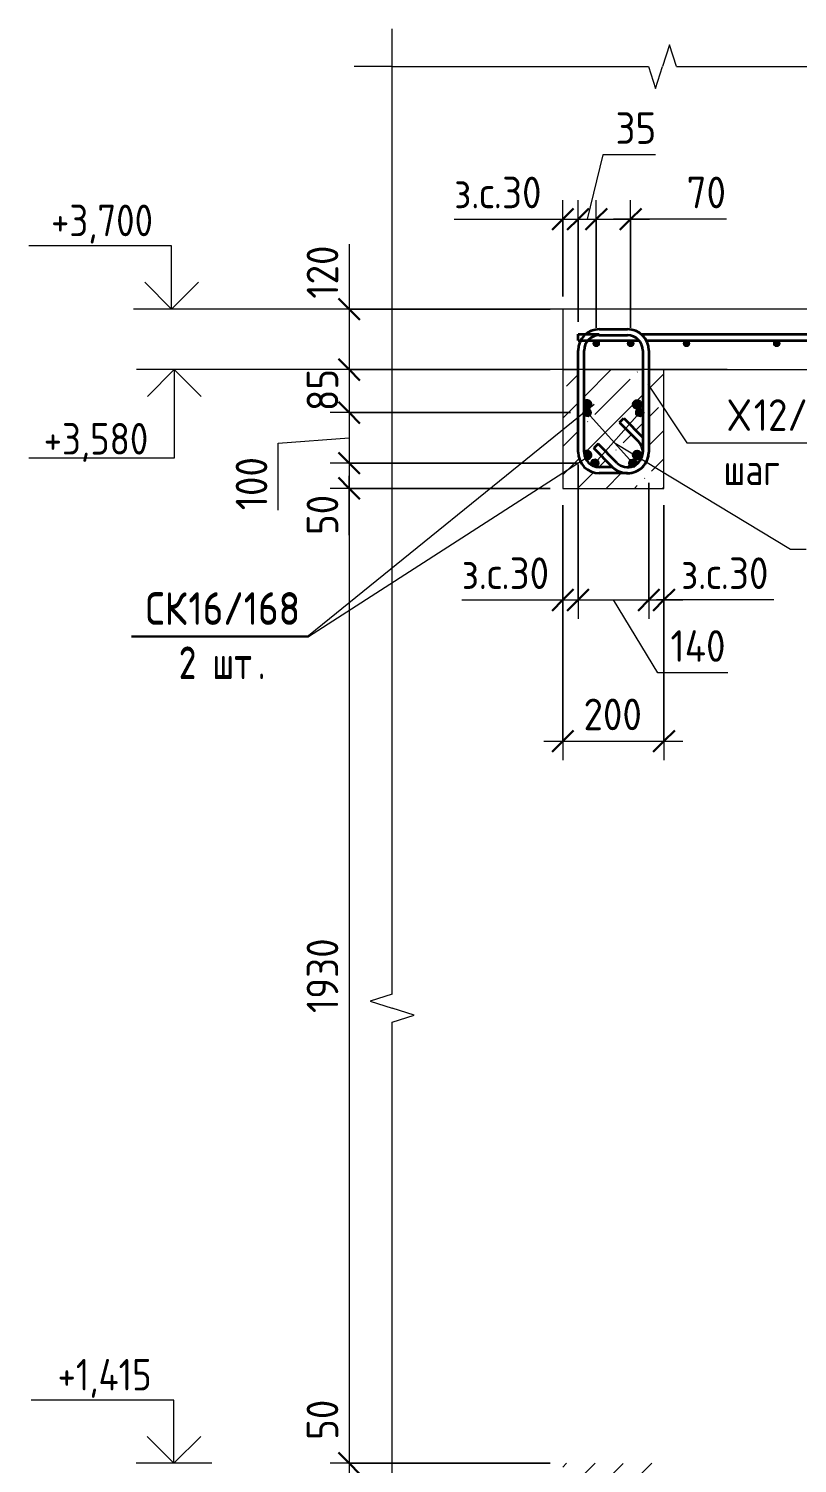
# Model space of a CAD drawing. Header units: millimetres. Extents: x -420 to 46222, y -4716 to 36443.
# Drawn here: x 38737 to 40258, y 1415 to 4255 of the extents above; entities that cross this region are included whole.
import ezdxf

# ---------------------------------------------------------------- set-up
doc = ezdxf.new("R2010")
doc.units = ezdxf.units.MM
for name, color, linetype, lineweight in [('AA_Dim', 7, 'Continuous', 9), ('AA_Dim-25', 7, 'Continuous', 9), ('AA_Linii', 7, 'Continuous', 9), ('AA_Oformlenie', 7, 'Continuous', 9), ('AA_Vinoska', 7, 'Continuous', 9), ('AA_Visotnaya otmetka', 7, 'Continuous', 9), ('AF_Perekritie_Опалубка', 253, 'Continuous', 20), ('AF_Stena', 7, 'Continuous', 20), ('AF_Stena_Опалубка', 253, 'Continuous', 20), ('KR_Armatura', 7, 'Continuous', 20), ('KR_Armatura_Tonkie', 7, 'Continuous', 20)]:
    doc.layers.add(name, color=color, linetype=linetype, lineweight=lineweight)
doc.styles.add('ISOCPEUR_6', font='isocpeur.ttf', dxfattribs={"width": 0.9, "height": 62.5})
doc.styles.add('ISOCPEUR_7', font='isocpeur.ttf', dxfattribs={"width": 0.85, "height": 62.5})
doc.styles.add('ISOCPEUR_8', font='isocpeur.ttf', dxfattribs={"width": 0.8, "height": 62.5})
doc.dimstyles.new('00_Точн_3_знака__прозр__2', dxfattribs={"dimscale": 304.8, "dimtxt": 62.248823, "dimasz": 0.139436, "dimexe": 0.123031, "dimexo": 0.082021, "dimgap": 0.008202, "dimtad": 1, "dimdec": 3, "dimrnd": 0.001, "dimdsep": 46, "dimtxsty": 'ISOCPEUR_6', "dimblk1": 'OBLIQUE', "dimblk2": 'OBLIQUE', "dimsah": 1, "dimcen": 0.09, "dimdle": 0.123031, "dimazin": 0, "dimtfac": 1, "dimtdec": 4, "dimtix": 1, "dimtmove": 1, "dimatfit": 3, "dimfxl": 1, "dimtvp": 1, "dimtolj": 1, "dimtzin": 0, "dimlwd": 18, "dimlwe": 18, "dimarcsym": 2})
doc.dimstyles.new('00_Точн_3_знака__прозр__3', dxfattribs={"dimscale": 304.8, "dimtxt": 62.248823, "dimasz": 0.139436, "dimexe": 0.123031, "dimexo": 0.082021, "dimgap": 0.008202, "dimtad": 1, "dimdec": 3, "dimrnd": 0.001, "dimdsep": 46, "dimtxsty": 'ISOCPEUR_6', "dimblk1": 'OBLIQUE', "dimblk2": 'OBLIQUE', "dimsah": 1, "dimcen": 0.09, "dimdle": 0.123031, "dimazin": 0, "dimtfac": 1, "dimtdec": 4, "dimtix": 1, "dimtmove": 0, "dimatfit": 3, "dimfxl": 1, "dimtvp": 1, "dimtolj": 1, "dimtzin": 0, "dimlwd": 18, "dimlwe": 18, "dimarcsym": 2})
doc.dimstyles.new('05_Округл_5мм__прозр__2', dxfattribs={"dimscale": 304.8, "dimtxt": 62.248823, "dimasz": 0.139436, "dimexe": 0.123031, "dimexo": 0.082021, "dimgap": 0.008202, "dimtad": 1, "dimdec": 0, "dimrnd": 5, "dimdsep": 46, "dimtxsty": 'ISOCPEUR_6', "dimblk1": 'OBLIQUE', "dimblk2": 'OBLIQUE', "dimsah": 1, "dimcen": 0.09, "dimdle": 0.123031, "dimazin": 0, "dimtfac": 1, "dimtdec": 4, "dimtix": 1, "dimtmove": 1, "dimatfit": 3, "dimfxl": 1, "dimtvp": 1, "dimtolj": 1, "dimtzin": 0, "dimlwd": 18, "dimlwe": 18, "dimarcsym": 2})

# ---------------------------------------------------------------- blocks, each defined once
blk = doc.blocks.new('011_Прямоугольник обрыва _ЭлУзла_ - 011_Прямоугольник обрыва _ЭлУзла_-4189075-2-2 Армирование')
at = {"layer": 'AA_Oformlenie'}
for p, q in [((1523.1, 2343.8), (1523.1, 4180)), ((1523.1, 4180), (2030, 4180)), ((2085.7, 4180), (3098.9, 4180)), ((1523.1, -1384.8), (1523.1, 2288.2))]:
    blk.add_line(p, q, dxfattribs=at)
blk = doc.blocks.new('DIMBLOCK86-2-2 Армирование')
at = {"layer": 'AA_Dim-25', "lineweight": 18}
for p, q in [((39371.3, 3828.4), (39371.3, 3695.6)), ((39371.3, 3737.5), (39371.3, 3580)), ((39769, 3700), (39333.8, 3700)), ((39371.3, 3700), (39769, 3700)), ((39371.3, 3695.6), (39371.3, 3640)), ((39769, 3580), (39333.8, 3580)), ((39371.3, 3580), (39769, 3580))]:
    blk.add_line(p, q, dxfattribs=at)
at = {"layer": 'AA_Dim-25', "lineweight": 30}
for p, q in [((39371.3, 3700), (39350.1, 3721.2)), ((39371.3, 3700), (39392.6, 3678.7)), ((39371.3, 3580), (39350.1, 3601.2)), ((39371.3, 3580), (39392.6, 3558.7))]:
    blk.add_line(p, q, dxfattribs=at)
at = {"layer": 'AA_Dim-25', "color": 0, "lineweight": 18, "insert": (39287.2, 3720.6), "char_height": 62.5, "width": 129.286, "attachment_point": 1, "rotation": 90, "line_spacing_factor": 1.149209, "style": 'ISOCPEUR_6'}
blk.add_mtext('120', dxfattribs=at)
blk = doc.blocks.new('_Oblique')
at = {"color": 0, "linetype": 'ByBlock', "lineweight": -2}
blk.add_line((-0.5, -0.5), (0.5, 0.5), dxfattribs=at)
blk = doc.blocks.new('DIMBLOCK87-2-2 Армирование')
at = {"layer": 'AA_Dim-25', "lineweight": 18}
for p, q in [((39769, 3580), (39333.8, 3580)), ((39371.3, 3580), (39371.3, 3495)), ((39371.3, 3580), (39769, 3580)), ((39809, 3495), (39333.8, 3495)), ((39371.3, 3495), (39809, 3495))]:
    blk.add_line(p, q, dxfattribs=at)
at = {"layer": 'AA_Dim-25', "lineweight": 30}
for p, q in [((39371.3, 3580), (39350.1, 3601.2)), ((39371.3, 3580), (39392.6, 3558.7)), ((39371.3, 3495), (39350.1, 3516.2)), ((39371.3, 3495), (39392.6, 3473.7))]:
    blk.add_line(p, q, dxfattribs=at)
at = {"layer": 'AA_Dim-25', "color": 0, "lineweight": 18, "insert": (39287.2, 3498), "char_height": 62.5, "width": 94.81, "attachment_point": 1, "rotation": 90, "line_spacing_factor": 1.149209, "style": 'ISOCPEUR_6'}
blk.add_mtext('85', dxfattribs=at)
blk = doc.blocks.new('DIMBLOCK88-2-2 Армирование')
at = {"layer": 'AA_Dim-25', "lineweight": 18}
for p, q in [((39809, 3495), (39333.8, 3495)), ((39371.3, 3495), (39371.3, 3395)), ((39371.3, 3495), (39809, 3495)), ((39231, 3434.4), (39371.3, 3445)), ((39231, 3301.7), (39231, 3434.4)), ((39824, 3395), (39333.8, 3395)), ((39371.3, 3395), (39824, 3395))]:
    blk.add_line(p, q, dxfattribs=at)
at = {"layer": 'AA_Dim-25', "lineweight": 30}
for p, q in [((39371.3, 3495), (39350.1, 3516.2)), ((39371.3, 3495), (39392.6, 3473.7)), ((39371.3, 3395), (39350.1, 3416.2)), ((39371.3, 3395), (39392.6, 3373.7))]:
    blk.add_line(p, q, dxfattribs=at)
at = {"layer": 'AA_Dim-25', "color": 0, "lineweight": 18, "insert": (39146.8, 3301.7), "char_height": 62.5, "width": 129.286, "attachment_point": 1, "rotation": 90, "line_spacing_factor": 1.149209, "style": 'ISOCPEUR_6'}
blk.add_mtext('100', dxfattribs=at)
blk = doc.blocks.new('DIMBLOCK89-2-2 Армирование')
at = {"layer": 'AA_Dim-25', "lineweight": 30}
for p, q in [((39371.3, 3395), (39350.1, 3416.2)), ((39371.3, 3395), (39392.6, 3373.7)), ((39371.3, 3345), (39350.1, 3366.2)), ((39371.3, 3345), (39392.6, 3323.7))]:
    blk.add_line(p, q, dxfattribs=at)
at = {"layer": 'AA_Dim-25', "lineweight": 18}
for p, q in [((39824, 3395), (39333.8, 3395)), ((39371.3, 3395), (39371.3, 3345)), ((39371.3, 3395), (39824, 3395)), ((39371.3, 3356.7), (39371.3, 3370)), ((39371.3, 3252.7), (39371.3, 3356.7)), ((39769, 3345), (39333.8, 3345)), ((39371.3, 3345), (39769, 3345))]:
    blk.add_line(p, q, dxfattribs=at)
at = {"layer": 'AA_Dim-25', "color": 0, "lineweight": 18, "insert": (39287.2, 3252.7), "char_height": 62.5, "width": 94.81, "attachment_point": 1, "rotation": 90, "line_spacing_factor": 1.149209, "style": 'ISOCPEUR_6'}
blk.add_mtext('50', dxfattribs=at)
blk = doc.blocks.new('DIMBLOCK90-2-2 Армирование')
at = {"layer": 'AA_Dim-25', "lineweight": 30}
for p, q in [((39371.3, 3345), (39350.1, 3366.2)), ((39371.3, 3345), (39392.6, 3323.7)), ((39371.3, 1415), (39350.1, 1436.2)), ((39371.3, 1415), (39392.6, 1393.7))]:
    blk.add_line(p, q, dxfattribs=at)
at = {"layer": 'AA_Dim-25', "lineweight": 18}
for p, q in [((39769, 3345), (39333.8, 3345)), ((39371.3, 3345), (39371.3, 1415)), ((39371.3, 3345), (39769, 3345)), ((39769, 1415), (39333.8, 1415)), ((39371.3, 1415), (39769, 1415))]:
    blk.add_line(p, q, dxfattribs=at)
at = {"layer": 'AA_Dim-25', "color": 0, "lineweight": 18, "insert": (39287.2, 2306.4), "char_height": 62.5, "width": 176.691, "attachment_point": 1, "rotation": 90, "line_spacing_factor": 1.149209, "style": 'ISOCPEUR_6'}
blk.add_mtext('1930', dxfattribs=at)
blk = doc.blocks.new('DIMBLOCK91-2-2 Армирование')
at = {"layer": 'AA_Dim-25', "lineweight": 18}
for p, q in [((39371.3, 1540.4), (39371.3, 1436.4)), ((39371.3, 1436.4), (39371.3, 1390)), ((39769, 1415), (39333.8, 1415)), ((39371.3, 1415), (39371.3, 1365)), ((39371.3, 1415), (39769, 1415)), ((39799, 1365), (39333.8, 1365)), ((39371.3, 1365), (39799, 1365))]:
    blk.add_line(p, q, dxfattribs=at)
at = {"layer": 'AA_Dim-25', "lineweight": 30}
for p, q in [((39371.3, 1415), (39350.1, 1436.2)), ((39371.3, 1415), (39392.6, 1393.7)), ((39371.3, 1365), (39350.1, 1386.2)), ((39371.3, 1365), (39392.6, 1343.7))]:
    blk.add_line(p, q, dxfattribs=at)
at = {"layer": 'AA_Dim-25', "color": 0, "lineweight": 18, "insert": (39287.2, 1461.4), "char_height": 62.5, "width": 94.81, "attachment_point": 1, "rotation": 90, "line_spacing_factor": 1.149209, "style": 'ISOCPEUR_6'}
blk.add_mtext('50', dxfattribs=at)
blk = doc.blocks.new('Высотные отметки - Стрелка вверх-400292-2-2 Армирование')
at = {"layer": 'AA_Vinoska'}
for p, q in [((1096.9, -2685), (814.4, -2685)), ((1096.9, -2810), (1096.9, -2685)), ((1096.9, -2810), (1043.8, -2757)), ((1096.9, -2810), (1149.9, -2757)), ((1171.9, -2810), (1021.9, -2810))]:
    blk.add_line(p, q, dxfattribs=at)
blk = doc.blocks.new('Высотные отметки - Стрелка вниз высокая-400290-2-2 Армирование')
at = {"layer": 'AA_Vinoska'}
for p, q in [((1171.6, -3110), (1021.6, -3110)), ((1096.6, -3110), (1043.6, -3163)), ((1096.6, -3110), (1096.6, -3285)), ((1096.6, -3110), (1149.7, -3163)), ((1096.6, -3285), (809.1, -3285))]:
    blk.add_line(p, q, dxfattribs=at)
blk = doc.blocks.new('DIMBLOCK101-2-2 Армирование')
at = {"layer": 'AA_Dim-25', "lineweight": 18}
for p, q in [((39794, 3725), (39794, 3915.4)), ((39824, 3675), (39824, 3915.4)), ((39579, 3877.9), (39787.2, 3877.9)), ((39756.5, 3877.9), (39824, 3877.9)), ((39787.2, 3877.9), (39809, 3877.9)), ((39794, 3877.9), (39794, 3725)), ((39824, 3877.9), (39824, 3675))]:
    blk.add_line(p, q, dxfattribs=at)
at = {"layer": 'AA_Dim-25', "lineweight": 30}
for p, q in [((39794, 3877.9), (39815.3, 3899.1)), ((39824, 3877.9), (39845.3, 3899.1)), ((39794, 3877.9), (39772.8, 3856.6)), ((39824, 3877.9), (39802.8, 3856.6))]:
    blk.add_line(p, q, dxfattribs=at)
at = {"layer": 'AA_Dim-25', "color": 0, "lineweight": 18, "insert": (39579, 3962), "char_height": 62.5, "width": 219.786, "attachment_point": 1, "line_spacing_factor": 1.149209, "style": 'ISOCPEUR_6'}
blk.add_mtext('з.с.30', dxfattribs=at)
blk = doc.blocks.new('DIMBLOCK102-2-2 Армирование')
at = {"layer": 'AA_Dim-25', "lineweight": 18}
for p, q in [((39873.1, 4005.4), (39842, 3877.9)), ((39977.1, 4005.4), (39873.1, 4005.4)), ((39824, 3675), (39824, 3915.4)), ((39860, 3663), (39860, 3915.4)), ((39824, 3877.9), (39860, 3877.9)), ((39824, 3877.9), (39824, 3675)), ((39860, 3877.9), (39860, 3663))]:
    blk.add_line(p, q, dxfattribs=at)
at = {"layer": 'AA_Dim-25', "lineweight": 30}
for p, q in [((39824, 3877.9), (39845.3, 3899.1)), ((39860, 3877.9), (39881.3, 3899.1)), ((39824, 3877.9), (39802.8, 3856.6)), ((39860, 3877.9), (39838.8, 3856.6))]:
    blk.add_line(p, q, dxfattribs=at)
at = {"layer": 'AA_Dim-25', "color": 0, "lineweight": 18, "insert": (39898.1, 4089.5), "char_height": 62.5, "width": 94.81, "attachment_point": 1, "line_spacing_factor": 1.149209, "style": 'ISOCPEUR_6'}
blk.add_mtext('35', dxfattribs=at)
blk = doc.blocks.new('DIMBLOCK103-2-2 Армирование')
at = {"layer": 'AA_Dim-25', "lineweight": 18}
for p, q in [((39860, 3663), (39860, 3915.4)), ((39928, 3663), (39928, 3915.4)), ((39860, 3877.9), (39965.5, 3877.9)), ((39860, 3877.9), (39860, 3663)), ((40013.7, 3877.9), (39894, 3877.9)), ((39928, 3877.9), (39928, 3663)), ((40117.7, 3877.9), (40013.7, 3877.9))]:
    blk.add_line(p, q, dxfattribs=at)
at = {"layer": 'AA_Dim-25', "lineweight": 30}
for p, q in [((39860, 3877.9), (39881.3, 3899.1)), ((39928, 3877.9), (39949.3, 3899.1)), ((39860, 3877.9), (39838.8, 3856.6)), ((39928, 3877.9), (39906.8, 3856.6))]:
    blk.add_line(p, q, dxfattribs=at)
at = {"layer": 'AA_Dim-25', "color": 0, "lineweight": 18, "insert": (40038.7, 3962), "char_height": 62.5, "width": 94.81, "attachment_point": 1, "line_spacing_factor": 1.149209, "style": 'ISOCPEUR_6'}
blk.add_mtext('70', dxfattribs=at)
blk = doc.blocks.new('042_М_Арматуры - Диам длина поз _ Комментарий-3662934-2-2 Армирование')
at = {"layer": 'AA_Vinoska'}
blk.add_line((2608.7, -2641.8), (2958.7, -2641.8), dxfattribs=at)
blk = doc.blocks.new('DIMBLOCK110-2-2 Армирование')
at = {"layer": 'AA_Dim-25', "lineweight": 18}
for p, q in [((39824, 3392), (39824, 3086.7)), ((39824, 3124.2), (39824, 3392)), ((39794, 3311.5), (39794, 3086.7)), ((39794, 3124.2), (39794, 3311.5)), ((39594, 3124.2), (39802.1, 3124.2)), ((39756.5, 3124.2), (39824, 3124.2)), ((39802.1, 3124.2), (39809, 3124.2))]:
    blk.add_line(p, q, dxfattribs=at)
at = {"layer": 'AA_Dim-25', "lineweight": 30}
for p, q in [((39794, 3124.2), (39772.8, 3102.9)), ((39794, 3124.2), (39815.3, 3145.4)), ((39824, 3124.2), (39802.8, 3102.9)), ((39824, 3124.2), (39845.3, 3145.4))]:
    blk.add_line(p, q, dxfattribs=at)
at = {"layer": 'AA_Dim-25', "color": 0, "lineweight": 18, "insert": (39594, 3208.3), "char_height": 62.5, "width": 219.786, "attachment_point": 1, "line_spacing_factor": 1.149209, "style": 'ISOCPEUR_6'}
blk.add_mtext('з.с.30', dxfattribs=at)
blk = doc.blocks.new('DIMBLOCK111-2-2 Армирование')
at = {"layer": 'AA_Dim-25', "lineweight": 18}
for p, q in [((39824, 3392), (39824, 3086.7)), ((39824, 3124.2), (39824, 3392)), ((39964, 3356), (39964, 3086.7)), ((39964, 3124.2), (39964, 3356)), ((39824, 3124.2), (39964, 3124.2)), ((39981.8, 2980.1), (39894, 3124.2)), ((40120.5, 2980.1), (39981.8, 2980.1))]:
    blk.add_line(p, q, dxfattribs=at)
at = {"layer": 'AA_Dim-25', "lineweight": 30}
for p, q in [((39824, 3124.2), (39802.8, 3102.9)), ((39824, 3124.2), (39845.3, 3145.4)), ((39964, 3124.2), (39942.8, 3102.9)), ((39964, 3124.2), (39985.3, 3145.4))]:
    blk.add_line(p, q, dxfattribs=at)
at = {"layer": 'AA_Dim-25', "color": 0, "lineweight": 18, "insert": (40006.8, 3064.2), "char_height": 62.5, "width": 136.469, "attachment_point": 1, "line_spacing_factor": 1.149209, "style": 'ISOCPEUR_6'}
blk.add_mtext('140', dxfattribs=at)
blk = doc.blocks.new('DIMBLOCK112-2-2 Армирование')
at = {"layer": 'AA_Dim-25', "lineweight": 18}
for p, q in [((39964, 3356), (39964, 3086.7)), ((39964, 3124.2), (39964, 3356)), ((39994, 3311.5), (39994, 3086.7)), ((39994, 3124.2), (39994, 3311.5)), ((39964, 3124.2), (40031.5, 3124.2)), ((40002.9, 3124.2), (39979, 3124.2)), ((40211, 3124.2), (40002.9, 3124.2))]:
    blk.add_line(p, q, dxfattribs=at)
at = {"layer": 'AA_Dim-25', "lineweight": 30}
for p, q in [((39964, 3124.2), (39942.8, 3102.9)), ((39964, 3124.2), (39985.3, 3145.4)), ((39994, 3124.2), (39972.8, 3102.9)), ((39994, 3124.2), (40015.3, 3145.4))]:
    blk.add_line(p, q, dxfattribs=at)
at = {"layer": 'AA_Dim-25', "color": 0, "lineweight": 18, "insert": (40027.9, 3208.3), "char_height": 62.5, "width": 219.786, "attachment_point": 1, "line_spacing_factor": 1.149209, "style": 'ISOCPEUR_6'}
blk.add_mtext('з.с.30', dxfattribs=at)
blk = doc.blocks.new('DIMBLOCK113-2-2 Армирование')
at = {"layer": 'AA_Dim-25', "lineweight": 18}
for p, q in [((39994, 3243.7), (39994, 2807.1)), ((39994, 2844.6), (39994, 3243.7)), ((39794, 3230.6), (39794, 2807.1)), ((39794, 2844.6), (39794, 3230.6)), ((39756.5, 2844.6), (40031.5, 2844.6))]:
    blk.add_line(p, q, dxfattribs=at)
at = {"layer": 'AA_Dim-25', "lineweight": 30}
for p, q in [((39794, 2844.6), (39772.8, 2823.4)), ((39794, 2844.6), (39815.3, 2865.9)), ((39994, 2844.6), (39972.8, 2823.4)), ((39994, 2844.6), (40015.3, 2865.9))]:
    blk.add_line(p, q, dxfattribs=at)
at = {"layer": 'AA_Dim-25', "color": 0, "lineweight": 18, "insert": (39834.8, 2928.8), "char_height": 62.5, "width": 142.215, "attachment_point": 1, "line_spacing_factor": 1.149209, "style": 'ISOCPEUR_6'}
blk.add_mtext('200', dxfattribs=at)

msp = doc.modelspace()

# ---------------------------------------------------------------- hatches: boundary and pattern name
at = {"layer": 'AF_Stena', "lineweight": 9}
h = msp.add_hatch(dxfattribs=at)
h.set_pattern_fill('FP_13', color=256, style=0, pattern_type=2)
h.set_pattern_definition([(45, (42073.945, 825), (-56.1266, 56.1266), []), (45, (42130.07, 825), (-56.1266, 56.1266), [99.219, -19.844, 0.8382, -19.006])])
h.paths.add_polyline_path([(39794.0101, -2810), (39994.0101, -2810), (39994.0101, 1415), (39794.0101, 1415), (39794.0101, -2763.0341)])
h.paths.add_polyline_path([(39901.0101, 3345), (39994.0101, 3345), (39994.0101, 3580), (39964.0101, 3580), (39964.0101, 3417), (39962.5789, 3406.1296), (39958.2195, 3395.7868), (39950.9878, 3386.7485), (39943.0101, 3380.6269), (39932.8805, 3376.4311), (39922.0101, 3375), (39866.0101, 3375), (39855.1397, 3376.4311), (39844.7969, 3380.7905), (39836.3116, 3387.3015), (39829.637, 3396), (39825.4412, 3406.1296), (39824.0101, 3417), (39824.0101, 3580), (39794.0101, 3580), (39794.0101, 3345), (39900.7969, 3345)])
h.paths.add_polyline_path([(39922.0101, 3387), (39929.7746, 3388.0222), (39937.0101, 3391.0192), (39943.3869, 3396), (39947.9908, 3402), (39950.9878, 3409.2354), (39952.0101, 3417), (39950.9878, 3424.7645), (39947.9908, 3432), (39943.0101, 3438.4264), (39906.0577, 3475.3787), (39914.543, 3483.864), (39952.0101, 3446.6984), (39952.0101, 3580), (39836.0101, 3580), (39836.0101, 3417), (39837.0323, 3409.2354), (39840.0293, 3402), (39845.0101, 3395.6232), (39851.0101, 3391.0192), (39858.2455, 3388.0222), (39866.0101, 3387), (39892.7045, 3387), (39892.3116, 3387.3015), (39855.146, 3424.467), (39863.6313, 3432.9523), (39901.0101, 3395.6232), (39907.0101, 3391.0192), (39914.2455, 3388.0222)])
at = {"layer": 'KR_Armatura'}
h = msp.add_hatch(color=256, dxfattribs=at)
edge = h.paths.add_edge_path()
edge.add_arc((39860.0101, 3632), 6, 0, 360)
for points in [[(39857.0101, 3626.8038), (39863.0101, 3626.8038), (39866.0101, 3632), (39863.0101, 3637.1961), (39857.0101, 3637.1961), (39854.0101, 3632)], [(39925.0425, 3626.8038), (39931.0425, 3626.8038), (39934.0425, 3632), (39931.0425, 3637.1961), (39925.0425, 3637.1961), (39922.0425, 3632)], [(40035.5101, 3626.8038), (40041.5101, 3626.8038), (40044.5101, 3632), (40041.5101, 3637.1961), (40035.5101, 3637.1961), (40032.5101, 3632)], [(40214.0101, 3626.8038), (40220.0101, 3626.8038), (40223.0101, 3632), (40220.0101, 3637.1961), (40214.0101, 3637.1961), (40211.0101, 3632)], [(39843.7902, 3487.2005), (39849.2178, 3491.5288), (39849.2178, 3498.471), (39843.7902, 3502.7993), (39837.0221, 3501.2546), (39834.0101, 3494.9999), (39837.0221, 3488.7453)], [(39947.7902, 3487.2005), (39953.2178, 3491.5288), (39953.2178, 3498.471), (39947.7902, 3502.7993), (39941.0221, 3501.2546), (39938.0101, 3494.9999), (39941.0221, 3488.7453)], [(39858.7902, 3387.2005), (39864.2178, 3391.5288), (39864.2178, 3398.471), (39858.7902, 3402.7993), (39852.0221, 3401.2546), (39849.0101, 3394.9999), (39852.0221, 3388.7453)], [(39934.0952, 3387.2005), (39939.5228, 3391.5288), (39939.5228, 3398.471), (39934.0952, 3402.7993), (39927.3271, 3401.2546), (39924.315, 3394.9999), (39927.3271, 3388.7453)]]:
    msp.add_hatch(color=256, dxfattribs=at).paths.add_polyline_path(points)
h = msp.add_hatch(color=256, dxfattribs=at)
edge = h.paths.add_edge_path()
edge.add_arc((39928.0425, 3632), 6, 0, 360)
h = msp.add_hatch(color=256, dxfattribs=at)
edge = h.paths.add_edge_path()
edge.add_arc((40038.5101, 3632), 6, 0, 360)
h = msp.add_hatch(color=256, dxfattribs=at)
edge = h.paths.add_edge_path()
edge.add_arc((40217.0101, 3632), 6, 0, 360)
h = msp.add_hatch(color=256, dxfattribs=at)
edge = h.paths.add_edge_path()
edge.add_arc((39842.0101, 3494.9999), 8, 0, 360)
h = msp.add_hatch(color=256, dxfattribs=at)
edge = h.paths.add_edge_path()
edge.add_arc((39946.0101, 3494.9999), 8, 0, 360)
h = msp.add_hatch(color=256, dxfattribs=at)
edge = h.paths.add_edge_path()
edge.add_arc((39857.0101, 3394.9999), 8, 0, 360)
h = msp.add_hatch(color=256, dxfattribs=at)
edge = h.paths.add_edge_path()
edge.add_arc((39932.315, 3394.9999), 8, 0, 360)
at = {"layer": 'KR_Armatura_Tonkie', "lineweight": 35}
h = msp.add_hatch(color=256, dxfattribs=at)
edge = h.paths.add_edge_path()
edge.add_arc((39842.0101, 3510.9999), 8, 270, 505.7624934)
edge.add_line((39835.3964, 3515.5009), (39842.0101, 3510.9999))
edge.add_line((39842.0101, 3510.9999), (39842.0101, 3502.9999))
h = msp.add_hatch(color=256, dxfattribs=at)
edge = h.paths.add_edge_path()
edge.add_arc((39842.0101, 3510.9999), 8, 220.6652911, 270)
edge.add_line((39842.0101, 3502.9999), (39842.0101, 3510.9999))
edge.add_line((39842.0101, 3510.9999), (39835.9418, 3505.7868))
for points in [[(39842.0101, 3502.9999), (39848.2647, 3506.012), (39849.8095, 3512.7801), (39845.4811, 3518.2077), (39838.539, 3518.2077), (39836.0101, 3515.0365), (39836.0101, 3505.8894)], [(39941.0101, 3502.9999), (39947.2647, 3506.012), (39948.8095, 3512.7801), (39944.4811, 3518.2077), (39937.539, 3518.2077), (39933.2106, 3512.7801), (39934.7554, 3506.012)], [(39842.0101, 3403), (39848.2647, 3406.012), (39849.8095, 3412.7801), (39845.4811, 3418.2077), (39838.539, 3418.2077), (39836.2319, 3415.3147), (39837.0323, 3409.2354), (39839.0183, 3404.4407), (39840.0293, 3403.9538)], [(39941.0101, 3403), (39947.2915, 3406.1296), (39948.8095, 3412.7801), (39944.4811, 3418.2077), (39937.539, 3418.2077), (39933.2106, 3412.7801), (39934.7554, 3406.012)]]:
    msp.add_hatch(color=256, dxfattribs=at).paths.add_polyline_path(points)
h = msp.add_hatch(color=256, dxfattribs=at)
edge = h.paths.add_edge_path()
edge.add_arc((39941.0101, 3510.9999), 8, 0, 360)
h = msp.add_hatch(color=256, dxfattribs=at)
edge = h.paths.add_edge_path()
edge.add_arc((39842.0101, 3411), 8, 270, 503.1263607)
edge.add_line((39835.6104, 3415.8004), (39842.0101, 3411))
edge.add_line((39842.0101, 3411), (39842.0101, 3403))
h = msp.add_hatch(color=256, dxfattribs=at)
edge = h.paths.add_edge_path()
edge.add_arc((39842.0101, 3411), 8, 245.4004374, 270)
edge.add_line((39842.0101, 3403), (39842.0101, 3411))
edge.add_line((39842.0101, 3411), (39838.6799, 3403.726))
h = msp.add_hatch(color=256, dxfattribs=at)
edge = h.paths.add_edge_path()
edge.add_arc((39941.0101, 3411), 8, 0, 360)

# ---------------------------------------------------------------- linework, layer by layer
at = {"layer": 'AA_Linii'}
for p, q in [((39842.0101, 3494.9999), (39932.315, 3394.9999)), ((39857.0101, 3394.9999), (39946.0101, 3494.9999))]:
    msp.add_line(p, q, dxfattribs=at)
at = {"layer": 'AA_Vinoska'}
for p, q in [((39456.3056, 4180), (39456.3056, 4255)), ((40004.8089, 4223.3251), (39990.7318, 4180)), ((40018.8861, 4180), (40004.8089, 4223.3251)), ((39456.3056, 4180), (39381.3056, 4180)), ((39963.2318, 4180), (39976.9818, 4136.6987)), ((39976.9818, 4136.6987), (39990.7318, 4180)), ((39961.8247, 3551.5077), (40039.0867, 3434.9814)), ((39855.874, 3510.9935), (39290.7677, 3053.172)), ((39851.2321, 3412.0248), (39290.7677, 3050.9352)), ((39897.453, 3434.6129), (40244.4362, 3224.4932)), ((40039.0867, 3434.9814), (40061.8853, 3434.9814)), ((40244.4362, 3224.4932), (40275.0243, 3224.4932)), ((39456.3056, 2343.8331), (39412.9806, 2329.7559)), ((39412.9806, 2329.7559), (39456.3056, 2315.6787)), ((39499.6069, 2301.9287), (39456.3056, 2315.6787)), ((39456.3056, 2288.1787), (39499.6069, 2301.9287))]:
    msp.add_line(p, q, dxfattribs=at)
at = {"layer": 'AA_Visotnaya otmetka'}
for p, q in [((40061.6548, 3700), (39019.8688, 3700)), ((40061.6548, 3700), (40061.6548, 3700)), ((40119.2271, 3580), (39025.3519, 3580)), ((40119.2271, 3580), (40119.2271, 3580))]:
    msp.add_line(p, q, dxfattribs=at)
at = {"layer": 'AF_Perekritie_Опалубка'}
for p, q in [((41334.0101, 3700), (39794.0101, 3700)), ((39794.0101, 3700), (39794.0101, 3580)), ((39794.0101, 3580), (39824.0101, 3580)), ((39836.0101, 3580), (39952.0101, 3580)), ((39964.0101, 3580), (41334.0101, 3580))]:
    msp.add_line(p, q, dxfattribs=at)
at = {"layer": 'AF_Stena_Опалубка'}
for p, q in [((39794.0101, 3580), (39794.0101, 3345)), ((39824.0101, 3580), (39794.0101, 3580)), ((39952.0101, 3580), (39836.0101, 3580)), ((39994.0101, 3580), (39964.0101, 3580)), ((39994.0101, 3345), (39994.0101, 3580)), ((39794.0101, 3345), (39994.0101, 3345))]:
    msp.add_line(p, q, dxfattribs=at)
at = {"layer": 'KR_Armatura'}
for p, q in [((39857.0101, 3637.1961), (39854.0101, 3632)), ((39863.0101, 3637.1961), (39857.0101, 3637.1961)), ((39866.0101, 3632), (39863.0101, 3637.1961)), ((39925.0425, 3637.1961), (39922.0425, 3632)), ((39931.0425, 3637.1961), (39925.0425, 3637.1961)), ((39934.0425, 3632), (39931.0425, 3637.1961)), ((40035.5101, 3637.1961), (40032.5101, 3632)), ((40041.5101, 3637.1961), (40035.5101, 3637.1961)), ((40044.5101, 3632), (40041.5101, 3637.1961)), ((40214.0101, 3637.1961), (40211.0101, 3632)), ((40220.0101, 3637.1961), (40214.0101, 3637.1961)), ((40223.0101, 3632), (40220.0101, 3637.1961)), ((39854.0101, 3632), (39857.0101, 3626.8038)), ((39857.0101, 3626.8038), (39863.0101, 3626.8038)), ((39863.0101, 3626.8038), (39866.0101, 3632)), ((39922.0425, 3632), (39925.0425, 3626.8038)), ((39925.0425, 3626.8038), (39931.0425, 3626.8038)), ((39931.0425, 3626.8038), (39934.0425, 3632)), ((40032.5101, 3632), (40035.5101, 3626.8038)), ((40035.5101, 3626.8038), (40041.5101, 3626.8038)), ((40041.5101, 3626.8038), (40044.5101, 3632)), ((40211.0101, 3632), (40214.0101, 3626.8038)), ((40214.0101, 3626.8038), (40220.0101, 3626.8038)), ((40220.0101, 3626.8038), (40223.0101, 3632)), ((39837.0221, 3501.2546), (39834.0101, 3494.9999)), ((39834.0101, 3494.9999), (39837.0221, 3488.7453)), ((39843.7902, 3502.7993), (39837.0221, 3501.2546)), ((39849.2178, 3498.471), (39843.7902, 3502.7993)), ((39849.2178, 3491.5288), (39849.2178, 3498.471)), ((39941.0221, 3501.2546), (39938.0101, 3494.9999)), ((39938.0101, 3494.9999), (39941.0221, 3488.7453)), ((39947.7902, 3502.7993), (39941.0221, 3501.2546)), ((39953.2178, 3498.471), (39947.7902, 3502.7993)), ((39953.2178, 3491.5288), (39953.2178, 3498.471)), ((39837.0221, 3488.7453), (39843.7902, 3487.2005)), ((39843.7902, 3487.2005), (39849.2178, 3491.5288)), ((39941.0221, 3488.7453), (39947.7902, 3487.2005)), ((39947.7902, 3487.2005), (39953.2178, 3491.5288)), ((39852.0221, 3401.2546), (39849.0101, 3394.9999)), ((39849.0101, 3394.9999), (39852.0221, 3388.7453)), ((39858.7902, 3402.7993), (39852.0221, 3401.2546)), ((39852.0221, 3388.7453), (39858.7902, 3387.2005)), ((39864.2178, 3398.471), (39858.7902, 3402.7993)), ((39858.7902, 3387.2005), (39864.2178, 3391.5288)), ((39864.2178, 3391.5288), (39864.2178, 3398.471)), ((39927.3271, 3401.2546), (39924.315, 3394.9999)), ((39924.315, 3394.9999), (39927.3271, 3388.7453)), ((39934.0952, 3402.7993), (39927.3271, 3401.2546)), ((39927.3271, 3388.7453), (39934.0952, 3387.2005)), ((39939.5228, 3398.471), (39934.0952, 3402.7993)), ((39934.0952, 3387.2005), (39939.5228, 3391.5288)), ((39939.5228, 3391.5288), (39939.5228, 3398.471))]:
    msp.add_line(p, q, dxfattribs=at)
for centre, radius in [((39860.0101, 3632), 6), ((39928.0425, 3632), 6), ((40038.5101, 3632), 6), ((40217.0101, 3632), 6), ((39842.0101, 3494.9999), 8), ((39946.0101, 3494.9999), 8), ((39857.0101, 3394.9999), 8), ((39932.315, 3394.9999), 8)]:
    msp.add_circle(centre, radius, dxfattribs=at)
at = {"layer": 'KR_Armatura_Tonkie', "lineweight": 35}
for p, q in [((39824.0101, 3650), (39866.0101, 3650)), ((39824.0101, 3638), (39824.0101, 3650)), ((39824.0101, 3638), (39944.1542, 3638)), ((39866.0101, 3660), (39922.0101, 3660)), ((39866.0101, 3648), (39922.0101, 3648)), ((39948.7091, 3650), (41324.0101, 3650)), ((39958.7973, 3638), (41324.0101, 3638)), ((39824.0101, 3417), (39824.0101, 3618)), ((39836.0101, 3417), (39836.0101, 3618)), ((39952.0101, 3618), (39952.0101, 3417)), ((39964.0101, 3618), (39964.0101, 3417)), ((39835.3964, 3515.5009), (39842.0101, 3510.9999)), ((39842.0101, 3510.9999), (39835.9418, 3505.7868)), ((39838.539, 3518.2077), (39836.0101, 3515.0365)), ((39836.0101, 3515.0365), (39836.0101, 3505.8894)), ((39836.0101, 3505.8894), (39842.0101, 3502.9999)), ((39845.4811, 3518.2077), (39838.539, 3518.2077)), ((39842.0101, 3510.9999), (39842.0101, 3502.9999)), ((39842.0101, 3502.9999), (39842.0101, 3510.9999)), ((39842.0101, 3502.9999), (39848.2647, 3506.012)), ((39849.8095, 3512.7801), (39845.4811, 3518.2077)), ((39848.2647, 3506.012), (39849.8095, 3512.7801)), ((39937.539, 3518.2077), (39933.2106, 3512.7801)), ((39933.2106, 3512.7801), (39934.7554, 3506.012)), ((39934.7554, 3506.012), (39941.0101, 3502.9999)), ((39944.4811, 3518.2077), (39937.539, 3518.2077)), ((39941.0101, 3502.9999), (39947.2647, 3506.012)), ((39948.8095, 3512.7801), (39944.4811, 3518.2077)), ((39947.2647, 3506.012), (39948.8095, 3512.7801)), ((39906.0577, 3475.3787), (39914.543, 3483.864)), ((39906.0577, 3475.3787), (39943.2233, 3438.2132)), ((39914.543, 3483.864), (39951.7085, 3446.6984)), ((39835.6104, 3415.8004), (39842.0101, 3411)), ((39838.539, 3418.2077), (39836.2319, 3415.3147)), ((39836.2319, 3415.3147), (39837.0323, 3409.2354)), ((39837.0323, 3409.2354), (39839.0183, 3404.4407)), ((39845.4811, 3418.2077), (39838.539, 3418.2077)), ((39842.0101, 3411), (39838.6799, 3403.726)), ((39842.0101, 3411), (39842.0101, 3403)), ((39842.0101, 3403), (39842.0101, 3411)), ((39849.8095, 3412.7801), (39845.4811, 3418.2077)), ((39848.2647, 3406.012), (39849.8095, 3412.7801)), ((39863.6313, 3432.9523), (39855.146, 3424.467)), ((39892.3116, 3387.3015), (39855.146, 3424.467)), ((39900.7969, 3395.7868), (39863.6313, 3432.9523)), ((39937.539, 3418.2077), (39933.2106, 3412.7801)), ((39933.2106, 3412.7801), (39934.7554, 3406.012)), ((39944.4811, 3418.2077), (39937.539, 3418.2077)), ((39948.8095, 3412.7801), (39944.4811, 3418.2077)), ((39947.2915, 3406.1296), (39948.8095, 3412.7801)), ((39839.0183, 3404.4407), (39840.0293, 3403.9538)), ((39840.0293, 3403.9538), (39842.0101, 3403)), ((39842.0101, 3403), (39848.2647, 3406.012)), ((39892.7045, 3387), (39866.0101, 3387)), ((39934.7554, 3406.012), (39941.0101, 3403)), ((39941.0101, 3403), (39947.2915, 3406.1296)), ((39922.0101, 3375), (39866.0101, 3375))]:
    msp.add_line(p, q, dxfattribs=at)
for centre in [(39941.0101, 3510.9999), (39941.0101, 3411)]:
    msp.add_circle(centre, 8, dxfattribs=at)
for centre, radius, start, end in [((39866.0101, 3618), 42, 90, 180), ((39866.0101, 3618), 30, 90, 180), ((39922.0101, 3618), 42, 0, 90), ((39922.0101, 3618), 30, 0, 90), ((39842.0101, 3510.9999), 8, 270, 145.7624934), ((39842.0101, 3510.9999), 8, 220.6652911, 270), ((39922.0101, 3417), 30, 270, 45), ((39922.0101, 3417), 42, 44.3223954, 45), ((39866.0101, 3417), 42, 180, 270), ((39842.0101, 3411), 8, 270, 143.1263607), ((39866.0101, 3417), 30, 180, 270), ((39922.0101, 3417), 42, 225, 0), ((39922.0101, 3417), 30, 225, 0), ((39922.0101, 3417), 42, 270, 0), ((39842.0101, 3411), 8, 245.4004374, 270)]:
    msp.add_arc(centre, radius, start, end, dxfattribs=at)

# ---------------------------------------------------------------- block references
at = {"layer": 'AA_Oformlenie'}
msp.add_blockref('011_Прямоугольник обрыва _ЭлУзла_ - 011_Прямоугольник обрыва _ЭлУзла_-4189075-2-2 Армирование', (37933.187, 0), dxfattribs=at)
at = {"layer": 'AA_Vinoska'}
for p in [(37453.2126, 6076.8064), (36332.0951, 5694.997), (36332.0951, 5692.7602)]:
    msp.add_blockref('042_М_Арматуры - Диам длина поз _ Комментарий-3662934-2-2 Армирование', p, dxfattribs=at)
at = {"layer": 'AA_Visotnaya otmetka'}
for name, p in [('Высотные отметки - Стрелка вверх-400292-2-2 Армирование', (37923.0059, 6510)), ('Высотные отметки - Стрелка вниз высокая-400290-2-2 Армирование', (37928.7276, 6690)), ('Высотные отметки - Стрелка вверх-400292-2-2 Армирование', (37927.8546, 4225))]:
    msp.add_blockref(name, p, dxfattribs=at)

# ---------------------------------------------------------------- texts
at = {"layer": 'AA_Vinoska', "char_height": 62.5, "attachment_point": 1}
for s, insert, width, style in [('\\fISOCPEUR|b0|i0|c204|p34|;\\W.9;Х', (40121.0263, 3521.334), 61.329094, 'ISOCPEUR_6'), ('12/96', (40171.6279, 3521.334), 229.082203, 'ISOCPEUR_6'), ('шаг', (40111.9263, 3413.8577), 145.907125, 'ISOCPEUR_8'), ('СК', (38968.6337, 3139.5246), 102.816422, 'ISOCPEUR_6'), ('СК', (38968.6337, 3137.2877), 102.816422, 'ISOCPEUR_6'), ('16/168', (39053.4658, 3139.5246), 263.354344, 'ISOCPEUR_6'), ('16/168', (39053.4658, 3137.2877), 263.354344, 'ISOCPEUR_6'), ('2 ', (39034.5087, 3032.0483), 80.16875, 'ISOCPEUR_8'), ('2 ', (39034.5087, 3029.8114), 80.16875, 'ISOCPEUR_8'), ('шт', (39100.6546, 3032.0483), 109.0295, 'ISOCPEUR_8'), ('шт', (39100.6546, 3029.8114), 109.0295, 'ISOCPEUR_8'), ('\\fISOCPEUR|b0|i0|c204|p34|;\\W.8;.', (39190.6129, 3032.0483), 17.637125, 'ISOCPEUR_8'), ('\\fISOCPEUR|b0|i0|c204|p34|;\\W.8;.', (39190.6129, 3029.8114), 17.637125, 'ISOCPEUR_8')]:
    msp.add_mtext(s, dxfattribs=dict(at, insert=insert, width=width, style=style))
at = {"layer": 'AA_Visotnaya otmetka', "char_height": 62.5, "attachment_point": 1, "line_spacing_factor": 1.149209, "style": 'ISOCPEUR_7'}
for s, insert, width in [('+3,700', (38781.5324, 3906.6534), 242.007515), ('+3,580', (38767.0155, 3474.4442), 242.007515), ('+1,415', (38794.4729, 1621.6534), 222.587159)]:
    msp.add_mtext(s, dxfattribs=dict(at, insert=insert, width=width))

# ---------------------------------------------------------------- dimensions: what is measured, and where the dimension line sits
at = {"layer": 'AA_Dim', "lineweight": 18}
for base, p1, p2, dimstyle, override, picture, middle in [((39860.0101, 3877.8561), (39824.0101, 3650), (39860.0101, 3638), '05_Округл_5мм__прозр__2', {"dimpost": '<>', "dimfxl": 37.947332}, 'DIMBLOCK102-2-2 Армирование', (39945.5359, 4047.843)), ((39824.0101, 3877.8561), (39794.0101, 3700), (39824.0101, 3650), '05_Округл_5мм__прозр__2', {"dimpost": 'з.с.<>', "dimfxl": 58.309519}, 'DIMBLOCK101-2-2 Армирование', (39688.9042, 3920.343)), ((39928.0425, 3877.8561), (39860.0101, 3638), (39928.0425, 3638), '05_Округл_5мм__прозр__2', {"dimpost": '<>', "dimfxl": 68.032494}, 'DIMBLOCK103-2-2 Армирование', (40086.0672, 3920.343)), ((39824.0101, 3124.1582), (39794.0101, 3336.539), (39824.0101, 3417), '00_Точн_3_знака__прозр__2', {"dimpost": 'з.с.<>', "dimfxl": 85.871761}, 'DIMBLOCK110-2-2 Армирование', (39703.8607, 3166.645)), ((39964.0101, 3124.1582), (39824.0101, 3417), (39964.0101, 3381), '00_Точн_3_знака__прозр__2', {"dimpost": '<>', "dimfxl": 144.554488}, 'DIMBLOCK111-2-2 Армирование', (40075.0104, 3022.5684)), ((39994.0101, 3124.1582), (39964.0101, 3381), (39994.0101, 3336.539), '00_Точн_3_знака__прозр__2', {"dimpost": 'з.с.<>', "dimfxl": 53.63556}, 'DIMBLOCK112-2-2 Армирование', (40137.7514, 3166.645))]:
    dim = msp.add_linear_dim(base=base, p1=p1, p2=p2, dimstyle=dimstyle, override=override, dxfattribs=at)
    dim.commit()
    dim.dimension.update_dxf_attribs({"geometry": picture, "text_midpoint": middle, "dimtype": 160})
for base, p1, p2, override, picture, middle in [((39371.343, 3580), (39794.0101, 3700), (39794.0101, 3580), {"dimpost": '<>', "dimfxl": 120}, 'DIMBLOCK86-2-2 Армирование', (39328.8562, 3785.2888)), ((39371.343, 3394.9999), (39834.0101, 3494.9999), (39849.0101, 3394.9999), {"dimpost": '<>', "dimfxl": 101.118742}, 'DIMBLOCK88-2-2 Армирование', (39188.4808, 3366.3379)), ((39371.343, 3345), (39849.0101, 3394.9999), (39794.0101, 3345), {"dimpost": '<>', "dimfxl": 74.330315}, 'DIMBLOCK89-2-2 Армирование', (39328.8562, 3300.1353)), ((39371.343, 1365), (39794.0101, 1415), (39824.0101, 1365), {"dimpost": '<>', "dimfxl": 58.309519}, 'DIMBLOCK91-2-2 Армирование', (39328.8562, 1508.8167))]:
    dim = msp.add_linear_dim(base=base, p1=p1, p2=p2, angle=90, dimstyle='00_Точн_3_знака__прозр__2', override=override, dxfattribs=at)
    dim.commit()
    dim.dimension.update_dxf_attribs({"geometry": picture, "text_midpoint": middle, "dimtype": 160, "text_rotation": 90})
for base, p1, p2, override, picture, middle in [((39371.343, 3494.9999), (39794.0101, 3580), (39834.0101, 3494.9999), {"dimpost": '<>', "dimfxl": 93.94151}, 'DIMBLOCK87-2-2 Армирование', (39337.593, 3537.4999)), ((39371.343, 1415), (39794.0101, 3345), (39794.0101, 1415), {"dimpost": '<>', "dimfxl": 1930}, 'DIMBLOCK90-2-2 Армирование', (39337.593, 2380))]:
    dim = msp.add_linear_dim(base=base, p1=p1, p2=p2, angle=90, dimstyle='00_Точн_3_знака__прозр__3', override=override, dxfattribs=at)
    dim.commit()
    dim.dimension.update_dxf_attribs({"geometry": picture, "text_midpoint": middle})
dim = msp.add_linear_dim(base=(39994.0101, 2844.6344), p1=(39794.0101, 3255.6278), p2=(39994.0101, 3268.737), dimstyle='00_Точн_3_знака__прозр__3', override={"dimpost": '<>', "dimfxl": 200.429168}, dxfattribs=at)
dim.commit()
dim.dimension.update_dxf_attribs({"geometry": 'DIMBLOCK113-2-2 Армирование', "text_midpoint": (39894.0101, 2878.3844)})

doc.saveas('drawing.dxf')
